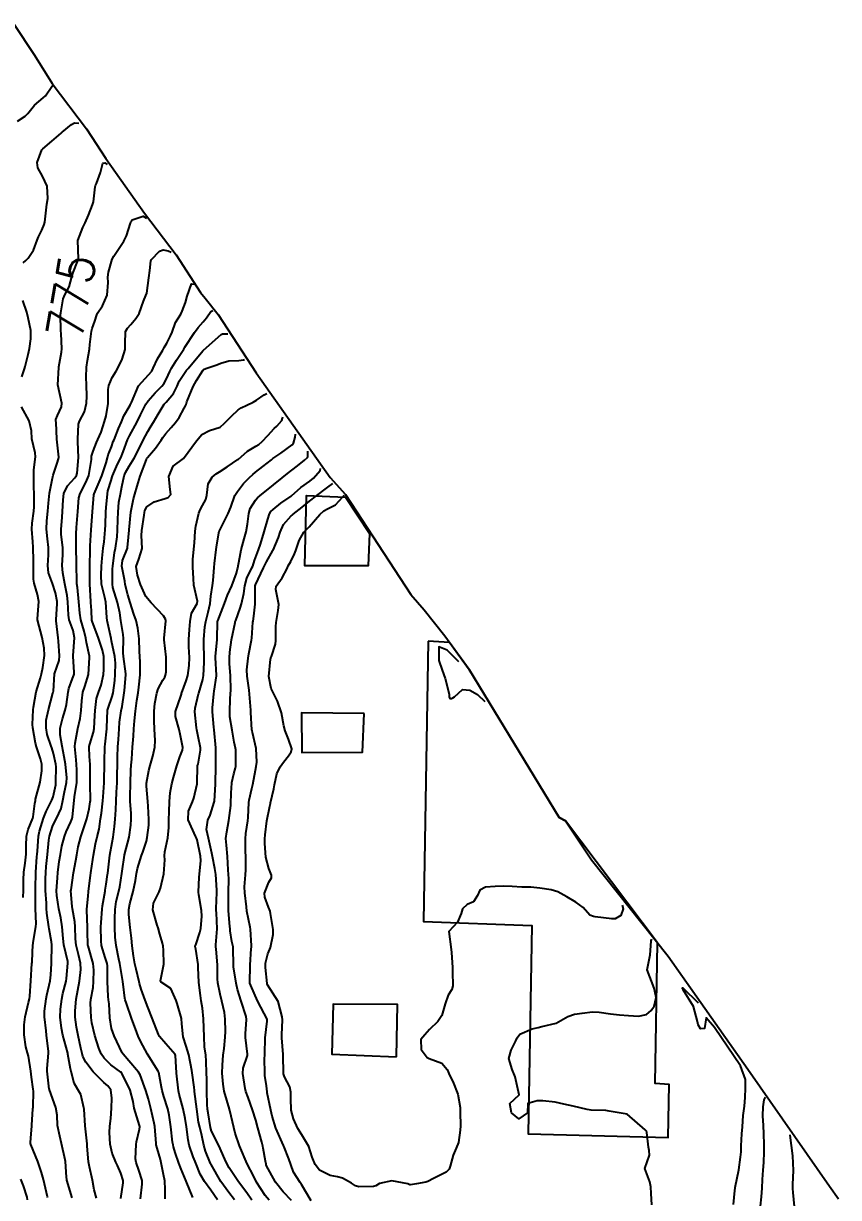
# Model space of a CAD drawing. Header units: metres. Extents: x 307586 to 320046, y 7427249 to 7434250.
# Drawn here: x 318022.8 to 318113.1, y 7431434 to 7431564 of the extents above; entities that cross this region are included whole.
import ezdxf
from ezdxf.enums import TextEntityAlignment as Align

# ---------------------------------------------------------------- set-up
doc = ezdxf.new("R2010")
doc.units = ezdxf.units.M
doc.header["$MEASUREMENT"] = 0
for name, color, linetype in [('Area', 45, 'Continuous'), ('Cotas', 45, 'Continuous'), ('Curvas de Nivel 1m', 11, 'Continuous'), ('Curvas de Nivel 5m', 15, 'Continuous'), ('Edificações', 30, 'Continuous')]:
    doc.layers.add(name, color=color, linetype=linetype)
doc.styles.add('Style-STANDARD', font='STANDARD.shx')

msp = doc.modelspace()

# ---------------------------------------------------------------- linework, layer by layer
at = {"layer": 'Area'}
msp.add_polyline3d([(318021.73, 7431563.98, 805.96), (318024.07, 7431560.47, 806.18), (318026.03, 7431557.33, 805.5), (318029.84, 7431552.31, 787.87), (318031.97, 7431549.04, 801.34), (318036.23, 7431542.98, 796.57), (318039.76, 7431538.36, 798.34), (318042.45, 7431534.19, 796.48), (318042.95, 7431533.58, 797.98), (318044.41, 7431531.76, 786.1), (318048.62, 7431525.28, 792.59), (318056.79, 7431513.7, 799.33), (318058.5, 7431511.83, 799.04), (318065.72, 7431500.73, 788.79), (318067.21, 7431499.06, 788.68), (318069.48, 7431496.15, 788.54), (318072.19, 7431492.42, 791.82), (318082.17, 7431476.06, 792.05), (318082.84, 7431475.66, 792.48), (318085.72, 7431471.35, 799), (318094.22, 7431460.67, 792.11), (318103.03, 7431448.19, 788.75), (318112.07, 7431435.2, 791.2), (318113.09, 7431433.8, 791.33)], dxfattribs=at)
at = {"layer": 'Curvas de Nivel 1m', "flags": 128}
for points, elevation in [([(318022.17, 7431553.16), (318023.02, 7431553.73), (318023.17, 7431553.85), (318023.31, 7431554), (318024.08, 7431554.95), (318025.04, 7431555.76), (318025.27, 7431555.98), (318026, 7431557.02), (318026.13, 7431557.2)], 773), ([(318022.82, 7431537.46), (318023.1, 7431537.73), (318023.36, 7431537.99), (318023.94, 7431538.89), (318024.36, 7431539.98), (318024.5, 7431540.34), (318024.87, 7431541.09), (318025.14, 7431541.71), (318025.2, 7431541.98), (318025.23, 7431542.32), (318025.44, 7431543.97), (318025.54, 7431544.6), (318025.45, 7431545.97), (318024.94, 7431547.06), (318024.43, 7431547.99), (318024.37, 7431548.57), (318024.87, 7431549.98), (318024.92, 7431550.04), (318024.97, 7431550.09), (318026, 7431550.96), (318027, 7431551.84), (318027.06, 7431551.89), (318027.14, 7431551.95), (318028.15, 7431552.81), (318028.49, 7431552.98), (318028.99, 7431552.95)], 774), ([(318028.22, 7431433.92), (318027.65, 7431435.89), (318027.64, 7431435.93), (318027.64, 7431435.95), (318027.62, 7431436.23), (318027.48, 7431437.93), (318027.45, 7431438.12), (318027.05, 7431439.94), (318026.86, 7431440.74), (318026.63, 7431441.94), (318026.56, 7431443.07), (318026.43, 7431443.94), (318025.72, 7431445.9), (318025.71, 7431445.95), (318025.7, 7431445.97), (318025.46, 7431447.95), (318025.45, 7431448.26), (318025.61, 7431449.95), (318025.61, 7431450.12), (318025.4, 7431451.95), (318025.34, 7431452.43), (318025.16, 7431453.96), (318025.18, 7431454.6), (318025.37, 7431455.95), (318025.44, 7431456.36), (318025.79, 7431457.95), (318025.88, 7431458.63), (318025.96, 7431459.88), (318025.96, 7431459.95), (318025.98, 7431461.89), (318025.98, 7431461.95), (318025.93, 7431462.28), (318025.7, 7431463.71), (318025.67, 7431463.95), (318025.44, 7431465.44), (318025.4, 7431465.96), (318025.38, 7431466.55), (318025.3, 7431467.96), (318025.3, 7431469.26), (318025.33, 7431469.96), (318025.37, 7431470.61), (318025.5, 7431471.96), (318025.65, 7431473.55), (318025.72, 7431473.96), (318026.07, 7431475.05), (318026.35, 7431475.68), (318026.5, 7431475.95), (318027.01, 7431477.03), (318027.22, 7431477.94), (318027.36, 7431478.7), (318027.62, 7431479.94), (318027.65, 7431480.43), (318027.48, 7431481.94), (318027.35, 7431482.76), (318027.14, 7431483.94), (318026.92, 7431485.21), (318026.92, 7431485.94), (318027.18, 7431486.98), (318027.47, 7431487.94), (318027.62, 7431488.56), (318027.79, 7431489.93), (318027.87, 7431490.33), (318028.28, 7431491.45), (318028.41, 7431491.8), (318028.44, 7431491.93), (318028.45, 7431492.1), (318028.34, 7431493.93), (318028.34, 7431493.97), (318028.49, 7431495.93), (318028.34, 7431496.74), (318027.91, 7431497.93), (318027.84, 7431498.46), (318027.75, 7431499.94), (318027.67, 7431500.65), (318027.44, 7431501.94), (318027.2, 7431503.16), (318027.14, 7431503.94), (318027.22, 7431505.16), (318027.19, 7431505.94), (318027.03, 7431507.38), (318027.01, 7431507.94), (318027.12, 7431509.31), (318027.16, 7431509.94), (318027.23, 7431511.22), (318027.33, 7431511.94), (318027.71, 7431512.76), (318028.54, 7431513.65), (318028.73, 7431513.93), (318028.79, 7431514.17), (318028.92, 7431515.93), (318028.87, 7431517.64), (318028.87, 7431517.93), (318028.94, 7431519.59), (318029.05, 7431519.93), (318029.59, 7431520.96), (318029.82, 7431521.92), (318029.87, 7431522.7), (318029.81, 7431523.92), (318029.77, 7431524.82), (318029.82, 7431525.92), (318029.94, 7431526.67), (318030.16, 7431527.92), (318030.2, 7431528.44), (318030.36, 7431529.91), (318030.46, 7431530.19), (318030.75, 7431531.03), (318030.96, 7431531.71), (318031.05, 7431531.91), (318031.6, 7431532.72), (318032.12, 7431533.89), (318032.22, 7431535.31), (318032.19, 7431535.89), (318032.25, 7431536.45), (318032.68, 7431537.88), (318032.84, 7431538.21), (318033.5, 7431539.22), (318033.97, 7431539.87), (318034.26, 7431540.46), (318034.68, 7431541.86), (318034.73, 7431542.01), (318034.89, 7431542.22), (318036.08, 7431542.65), (318036.45, 7431542.42)], 776), ([(318030.94, 7431433.89), (318030.68, 7431434.8), (318030.47, 7431435.89), (318030.15, 7431437.37), (318030.06, 7431437.9), (318029.91, 7431439.63), (318029.89, 7431439.9), (318029.68, 7431441.9), (318029.56, 7431443.76), (318029.54, 7431443.9), (318029.18, 7431445.36), (318028.87, 7431445.91), (318028.45, 7431446.63), (318028.11, 7431447.92), (318028.05, 7431448.22), (318027.77, 7431449.82), (318027.75, 7431449.93), (318027.75, 7431449.96), (318027.21, 7431451.94), (318027.05, 7431452.7), (318026.92, 7431453.94), (318026.95, 7431454.82), (318027.09, 7431455.94), (318027.22, 7431456.57), (318027.57, 7431457.93), (318027.61, 7431458.2), (318027.76, 7431459.93), (318027.75, 7431460.08), (318027.33, 7431461.94), (318027.23, 7431462.64), (318027.13, 7431463.94), (318026.97, 7431464.92), (318026.77, 7431465.94), (318026.53, 7431467.4), (318026.5, 7431467.94), (318026.6, 7431469.35), (318026.66, 7431469.94), (318026.81, 7431471.16), (318026.94, 7431471.94), (318027.11, 7431472.88), (318027.37, 7431473.94), (318027.56, 7431474.44), (318028.08, 7431475.55), (318028.23, 7431475.93), (318028.28, 7431476.12), (318028.45, 7431477.92), (318028.51, 7431478.32), (318028.76, 7431479.92), (318028.76, 7431481.31), (318028.72, 7431481.92), (318028.68, 7431482.44), (318028.54, 7431483.92), (318028.56, 7431484.29), (318028.88, 7431485.92), (318029.12, 7431487.02), (318029.24, 7431487.91), (318029.31, 7431488.98), (318029.43, 7431489.91), (318029.62, 7431490.55), (318030.03, 7431491.9), (318030.16, 7431493.76), (318030.14, 7431493.9), (318029.82, 7431495.41), (318029.74, 7431495.91), (318029.55, 7431496.7), (318029.2, 7431497.92), (318029.1, 7431498.66), (318028.99, 7431499.92), (318028.81, 7431501.51), (318028.77, 7431501.92), (318028.77, 7431502.28), (318028.73, 7431503.93), (318028.73, 7431504.23), (318028.69, 7431505.93), (318028.69, 7431507.7), (318028.7, 7431507.93), (318028.72, 7431508.17), (318028.85, 7431509.92), (318028.99, 7431511.45), (318029.11, 7431511.92), (318029.75, 7431513.13), (318030.08, 7431513.91), (318030.36, 7431515.71), (318030.37, 7431515.91), (318030.39, 7431516.08), (318030.57, 7431516.62), (318030.94, 7431517.56), (318031.08, 7431517.9), (318031.44, 7431518.73), (318031.83, 7431519.89), (318032, 7431520.52), (318032.24, 7431521.89), (318032.23, 7431523.46), (318032.28, 7431523.89), (318032.67, 7431524.79), (318033.09, 7431525.47), (318033.34, 7431525.87), (318033.78, 7431526.79), (318034.09, 7431527.87), (318034.09, 7431528.49), (318034.15, 7431529.87), (318034.37, 7431530.23), (318034.74, 7431530.66), (318035.3, 7431531.3), (318035.64, 7431531.85), (318036.15, 7431533.22), (318036.41, 7431533.84), (318036.49, 7431534.13), (318036.72, 7431535.83), (318036.82, 7431536.63), (318036.96, 7431537.7), (318037.02, 7431537.83), (318037.9, 7431538.76), (318038.31, 7431538.9), (318038.86, 7431538.79), (318039.2, 7431538.66)], 777), ([(318033.61, 7431433.85), (318033.88, 7431435.57), (318033.87, 7431435.85), (318033.62, 7431436.67), (318033.26, 7431437.49), (318033.08, 7431437.86), (318032.66, 7431438.88), (318032.45, 7431439.87), (318032.38, 7431441.16), (318032.41, 7431441.87), (318032.52, 7431442.7), (318032.6, 7431443.87), (318032.61, 7431444.97), (318032.5, 7431445.87), (318032.18, 7431446.31), (318031.74, 7431446.7), (318030.57, 7431447.89), (318029.76, 7431448.94), (318029.43, 7431449.57), (318029.33, 7431449.91), (318029.2, 7431450.49), (318028.89, 7431451.91), (318028.73, 7431452.83), (318028.57, 7431453.92), (318028.55, 7431454.63), (318028.67, 7431455.92), (318028.87, 7431456.92), (318029.05, 7431457.91), (318029.18, 7431459.21), (318029.16, 7431459.91), (318028.95, 7431460.87), (318028.69, 7431461.92), (318028.61, 7431462.6), (318028.58, 7431463.92), (318028.53, 7431464.5), (318028.26, 7431465.93), (318028.23, 7431466.19), (318028.1, 7431467.93), (318028.11, 7431468.04), (318028.4, 7431469.92), (318028.65, 7431471.3), (318028.76, 7431471.92), (318028.91, 7431472.78), (318029.19, 7431473.91), (318029.74, 7431475.56), (318029.85, 7431475.9), (318030.1, 7431477), (318030.24, 7431477.77), (318030.26, 7431477.9), (318030.22, 7431479.81), (318030.22, 7431479.9), (318030.22, 7431481.84), (318030.22, 7431481.9), (318030.17, 7431482.79), (318030.11, 7431483.83), (318030.11, 7431483.9), (318030.19, 7431484.16), (318030.59, 7431485.5), (318030.66, 7431485.9), (318030.76, 7431487.36), (318030.79, 7431487.89), (318030.92, 7431489.22), (318031.14, 7431489.89), (318031.46, 7431490.69), (318031.69, 7431491.89), (318031.74, 7431492.44), (318031.74, 7431493.89), (318031.61, 7431494.59), (318031.15, 7431495.89), (318030.45, 7431497.8), (318030.43, 7431497.9), (318030.36, 7431498.97), (318030.32, 7431499.85), (318030.32, 7431499.9), (318030.32, 7431499.96), (318030.2, 7431501.9), (318030.19, 7431503.67), (318030.19, 7431503.9), (318030.22, 7431505.68), (318030.22, 7431505.9), (318030.22, 7431506.13), (318030.34, 7431507.9), (318030.49, 7431509.9), (318030.63, 7431511.79), (318030.66, 7431511.9), (318031.24, 7431513.19), (318031.51, 7431513.89), (318031.99, 7431515.32), (318032.14, 7431515.89), (318032.24, 7431516.21), (318032.58, 7431517.09), (318032.79, 7431517.67), (318032.87, 7431517.88), (318033.36, 7431519.11), (318033.68, 7431519.87), (318033.96, 7431520.53), (318034.64, 7431521.72), (318034.69, 7431521.81), (318034.72, 7431521.86), (318034.79, 7431522.01), (318035.59, 7431523.85), (318036.68, 7431525.07), (318037.04, 7431525.48), (318037.21, 7431525.82), (318037.67, 7431526.85), (318038.26, 7431527.81), (318038.44, 7431528.09), (318038.72, 7431528.56), (318039.14, 7431529.39), (318039.29, 7431529.8), (318039.69, 7431530.86), (318040.25, 7431531.8), (318040.43, 7431532.13), (318040.78, 7431533.09), (318040.98, 7431533.79), (318041.44, 7431535.14), (318041.78, 7431535.13)], 778), ([(318022.67, 7431524.86), (318022.94, 7431525.74), (318023.02, 7431526), (318023.38, 7431527.31), (318023.52, 7431527.99), (318023.66, 7431529.05), (318023.65, 7431529.99), (318023.38, 7431531.37), (318023.2, 7431532), (318022.78, 7431533.3)], 774), ([(318035.81, 7431433.83), (318035.98, 7431435.45), (318035.97, 7431435.83), (318035.62, 7431436.98), (318035.32, 7431437.83), (318035.23, 7431438.24), (318035.31, 7431439.83), (318035.36, 7431440.13), (318035.68, 7431441.52), (318035.71, 7431441.8), (318035.71, 7431441.83), (318035.68, 7431441.93), (318035.1, 7431443.84), (318034.98, 7431444.58), (318034.65, 7431445.84), (318033.75, 7431447.74), (318033.71, 7431447.8), (318033.64, 7431447.85), (318032.53, 7431448.64), (318031.77, 7431449.39), (318031.44, 7431449.88), (318031.18, 7431450.49), (318030.73, 7431451.89), (318030.4, 7431453.31), (318030.33, 7431453.89), (318030.25, 7431455.49), (318030.29, 7431455.9), (318030.55, 7431457.21), (318030.6, 7431457.89), (318030.65, 7431459.13), (318030.57, 7431459.89), (318029.99, 7431461.83), (318029.98, 7431461.9), (318029.94, 7431463.45), (318029.93, 7431463.89), (318029.86, 7431465.79), (318029.86, 7431465.9), (318029.99, 7431467.33), (318030.04, 7431467.85), (318030.05, 7431467.9), (318030.26, 7431469.64), (318030.3, 7431469.9), (318030.52, 7431471.41), (318030.6, 7431471.89), (318030.83, 7431473.12), (318031, 7431473.89), (318031.21, 7431474.76), (318031.39, 7431475.89), (318031.48, 7431476.51), (318031.64, 7431477.88), (318031.67, 7431478.33), (318031.78, 7431479.88), (318031.79, 7431480.23), (318031.8, 7431481.88), (318031.8, 7431482.25), (318031.86, 7431483.88), (318031.89, 7431484.18), (318032.07, 7431485.88), (318032.08, 7431486.02), (318032.15, 7431487.88), (318032.16, 7431487.95), (318032.24, 7431488.15), (318032.68, 7431489.44), (318032.78, 7431489.87), (318032.95, 7431491.2), (318033.01, 7431491.87), (318033.04, 7431493.13), (318032.95, 7431493.87), (318032.6, 7431495.6), (318032.55, 7431495.88), (318032.34, 7431496.87), (318032.1, 7431497.88), (318032.06, 7431498.18), (318031.95, 7431499.88), (318031.85, 7431500.41), (318031.5, 7431501.89), (318031.43, 7431502.87), (318031.47, 7431503.89), (318031.54, 7431504.78), (318031.68, 7431505.89), (318031.77, 7431506.58), (318031.88, 7431507.89), (318031.92, 7431508.44), (318031.98, 7431509.89), (318032, 7431510.38), (318032.13, 7431511.88), (318032.2, 7431512.21), (318032.54, 7431513.37), (318032.65, 7431513.77), (318032.69, 7431513.88), (318033.27, 7431515.16), (318033.62, 7431515.87), (318033.9, 7431516.54), (318034.38, 7431517.86), (318034.44, 7431518.01), (318034.6, 7431518.31), (318035.42, 7431519.85), (318035.82, 7431520.65), (318036.41, 7431521.83), (318036.65, 7431522.19), (318037.42, 7431523.06), (318038.16, 7431523.82), (318038.39, 7431524.09), (318038.68, 7431524.63), (318039.06, 7431525.44), (318039.25, 7431525.8), (318039.79, 7431526.71), (318040.53, 7431527.79), (318040.6, 7431527.91), (318040.72, 7431528.14), (318041.77, 7431529.77), (318042.19, 7431530.32), (318042.75, 7431530.94), (318043.11, 7431531.4), (318043.59, 7431532.09), (318043.8, 7431532.2)], 779), ([(318041.59, 7431433.96), (318040.86, 7431435.77), (318040.31, 7431437.09), (318040.04, 7431437.78), (318039.64, 7431438.94), (318039.45, 7431439.58), (318039.41, 7431439.78), (318039.36, 7431440.08), (318039.15, 7431441.79), (318038.97, 7431443.07), (318038.81, 7431443.79), (318038.39, 7431445.13), (318038.19, 7431445.8), (318038.11, 7431446.18), (318037.82, 7431447.81), (318037.8, 7431447.86), (318037.75, 7431447.95), (318036.57, 7431449.82), (318035.79, 7431451.29), (318035.56, 7431451.83), (318035.4, 7431452.24), (318034.8, 7431453.84), (318034.26, 7431455.43), (318034.11, 7431455.85), (318034.06, 7431456.05), (318033.87, 7431457.58), (318033.84, 7431457.83), (318033.84, 7431457.86), (318033.84, 7431457.89), (318033.52, 7431459.86), (318033.41, 7431460.35), (318033.09, 7431461.87), (318032.99, 7431462.81), (318032.95, 7431463.87), (318032.96, 7431464.87), (318033, 7431465.87), (318033.12, 7431466.73), (318033.41, 7431467.87), (318033.52, 7431468.35), (318033.72, 7431469.86), (318033.76, 7431470.12), (318034.03, 7431471.86), (318034.04, 7431471.92), (318034.53, 7431473.85), (318034.74, 7431475.2), (318034.77, 7431475.85), (318034.75, 7431476.5), (318034.65, 7431477.85), (318034.64, 7431478.37), (318034.68, 7431479.85), (318034.73, 7431481.27), (318034.78, 7431481.85), (318034.84, 7431482.52), (318034.93, 7431483.85), (318035.01, 7431485.04), (318035.05, 7431485.85), (318035.12, 7431486.75), (318035.25, 7431487.84), (318035.41, 7431489), (318035.53, 7431489.84), (318035.62, 7431490.48), (318035.76, 7431491.84), (318035.76, 7431493.3), (318035.72, 7431493.84), (318035.7, 7431494.45), (318035.65, 7431495.84), (318035.52, 7431497.02), (318035.33, 7431497.85), (318035.08, 7431498.57), (318034.64, 7431499.86), (318034.39, 7431500.71), (318034.12, 7431501.86), (318034.05, 7431502.22), (318033.75, 7431503.87), (318033.8, 7431504.5), (318034.35, 7431505.86), (318034.37, 7431505.94), (318034.47, 7431507.09), (318034.53, 7431507.86), (318034.54, 7431507.92), (318034.72, 7431509.86), (318035.01, 7431511.35), (318035.17, 7431511.85), (318035.44, 7431512.75), (318035.75, 7431513.84), (318036.45, 7431515.71), (318036.51, 7431515.83), (318036.57, 7431515.92), (318037.46, 7431516.95), (318038.08, 7431517.82), (318038.28, 7431518.13), (318038.6, 7431518.58), (318039.18, 7431519.23), (318039.67, 7431519.8), (318040.07, 7431520.35), (318040.64, 7431521.38), (318040.79, 7431521.64), (318040.86, 7431521.79), (318040.94, 7431522.08), (318041.63, 7431523.78), (318042, 7431524.44), (318042.69, 7431525.54), (318042.79, 7431525.66), (318043.05, 7431525.76), (318044.25, 7431526.19), (318044.7, 7431526.37), (318045.58, 7431526.61), (318046.7, 7431526.65), (318047.19, 7431526.72), (318047.32, 7431526.77)], 781), ([(318044.31, 7431433.72), (318043.6, 7431434.76), (318042.89, 7431435.74), (318042.42, 7431436.55), (318041.91, 7431437.76), (318041.84, 7431437.96), (318041.64, 7431438.48), (318041.2, 7431439.76), (318041.07, 7431440.36), (318040.89, 7431441.77), (318040.75, 7431442.71), (318040.52, 7431443.77), (318040.08, 7431445.42), (318040.01, 7431445.78), (318039.79, 7431447.74), (318039.79, 7431447.78), (318039.76, 7431448.38), (318039.68, 7431449.68), (318039.64, 7431449.78), (318038.6, 7431450.99), (318037.91, 7431451.81), (318037.87, 7431451.87), (318037.81, 7431452.03), (318037.11, 7431453.82), (318036.63, 7431455.04), (318036.32, 7431455.83), (318035.87, 7431457.05), (318035.69, 7431457.65), (318035.64, 7431457.83), (318035.31, 7431459.26), (318035.18, 7431459.84), (318035.02, 7431460.73), (318034.88, 7431461.85), (318034.79, 7431462.7), (318034.64, 7431463.85), (318034.51, 7431465.3), (318034.51, 7431465.85), (318034.63, 7431466.5), (318035, 7431467.84), (318035.25, 7431469.08), (318035.35, 7431469.84), (318035.47, 7431470.38), (318035.92, 7431471.83), (318036.05, 7431472.19), (318036.46, 7431473.43), (318036.54, 7431473.83), (318036.71, 7431475.2), (318036.74, 7431475.82), (318036.65, 7431477.29), (318036.6, 7431477.83), (318036.46, 7431479.5), (318036.47, 7431479.83), (318036.74, 7431481.24), (318036.89, 7431481.82), (318037.17, 7431482.83), (318037.4, 7431483.82), (318037.43, 7431484.58), (318037.34, 7431485.82), (318037.3, 7431486.74), (318037.3, 7431487.82), (318037.38, 7431488.68), (318037.6, 7431489.82), (318037.76, 7431490.31), (318038.27, 7431491.25), (318038.49, 7431491.6), (318038.57, 7431491.81), (318038.64, 7431492.16), (318038.63, 7431493.81), (318038.41, 7431495.73), (318038.41, 7431495.81), (318038.41, 7431495.89), (318038.59, 7431497.81), (318038.56, 7431498.01), (318038.36, 7431498.39), (318036.98, 7431499.82), (318036.38, 7431500.53), (318035.8, 7431501.84), (318035.47, 7431502.9), (318035.31, 7431503.85), (318035.61, 7431504.67), (318035.98, 7431505.84), (318035.92, 7431507.29), (318035.94, 7431507.84), (318036.19, 7431509.54), (318036.24, 7431509.83), (318036.29, 7431510.04), (318036.5, 7431510.45), (318037.32, 7431511.01), (318038.52, 7431511.36), (318038.85, 7431511.47), (318039.17, 7431511.8), (318039.1, 7431512.38), (318038.94, 7431513.81), (318039.42, 7431514.94), (318040.57, 7431515.79), (318042.02, 7431517.77), (318042.6, 7431518.47), (318043.46, 7431518.89), (318044.61, 7431519.28), (318045.12, 7431519.73), (318045.86, 7431520.48), (318046.63, 7431521.18), (318046.94, 7431521.4), (318047.56, 7431521.7), (318048.29, 7431522.05), (318048.65, 7431522.27), (318049.49, 7431522.84), (318049.78, 7431522.99)], 782), ([(318022.81, 7431467.17), (318022.85, 7431467.99), (318022.86, 7431469.14), (318022.89, 7431469.99), (318023.03, 7431470.99), (318023.13, 7431471.99), (318023.13, 7431472.91), (318023.18, 7431473.99), (318023.36, 7431474.7), (318023.89, 7431475.98), (318023.93, 7431476.13), (318024.11, 7431477.59), (318024.16, 7431477.94), (318024.16, 7431477.98), (318024.19, 7431478.06), (318024.68, 7431479.97), (318024.89, 7431481.23), (318024.88, 7431481.97), (318024.74, 7431482.54), (318024.25, 7431483.98), (318024.24, 7431484.03), (318024.19, 7431484.26), (318023.88, 7431485.98), (318023.85, 7431486.34), (318023.91, 7431487.98), (318023.94, 7431488.28), (318024.25, 7431489.98), (318024.73, 7431491.52), (318024.84, 7431491.97), (318024.99, 7431492.67), (318025.19, 7431493.97), (318025.15, 7431494.81), (318024.91, 7431495.97), (318024.4, 7431497.93), (318024.4, 7431497.98), (318024.4, 7431498.03), (318024.54, 7431499.98), (318024.38, 7431500.76), (318024.02, 7431501.98), (318023.96, 7431502.43), (318023.94, 7431503.98), (318023.94, 7431504.48), (318023.93, 7431505.99), (318023.88, 7431506.56), (318023.77, 7431507.99), (318023.82, 7431508.65), (318023.99, 7431509.98), (318024.02, 7431510.46), (318024.02, 7431511.99), (318024, 7431512.51), (318023.98, 7431513.99), (318023.98, 7431514.55), (318024.16, 7431515.98), (318024.13, 7431516.43), (318023.77, 7431517.99), (318023.72, 7431518.87), (318023.46, 7431519.99), (318022.64, 7431521.54)], 774), ([(318046.2, 7431433.7), (318045.59, 7431434.51), (318044.71, 7431435.72), (318043.63, 7431437.6), (318043.59, 7431437.68), (318043.56, 7431437.73), (318043.01, 7431439.1), (318042.82, 7431439.74), (318042.58, 7431440.83), (318042.36, 7431441.75), (318042.24, 7431442.3), (318042.03, 7431443.76), (318041.79, 7431445.7), (318041.79, 7431445.76), (318041.78, 7431445.81), (318041.74, 7431446.17), (318041.52, 7431447.76), (318041.49, 7431448.03), (318041.16, 7431449.77), (318040.84, 7431450.71), (318040.52, 7431451.77), (318040.39, 7431453.2), (318040.34, 7431453.77), (318039.85, 7431455.43), (318039.75, 7431455.78), (318039.17, 7431457.09), (318038.1, 7431457.81), (318038.01, 7431457.94), (318038.37, 7431459.8), (318038.36, 7431461.36), (318038.31, 7431461.8), (318038.25, 7431462.13), (318037.94, 7431463.12), (318037.74, 7431463.81), (318037.65, 7431464.11), (318037.17, 7431465.82), (318037.23, 7431466.57), (318037.86, 7431467.81), (318037.9, 7431467.91), (318038, 7431468.23), (318038.37, 7431469.8), (318038.48, 7431471.36), (318038.45, 7431471.8), (318038.49, 7431472.24), (318038.81, 7431473.8), (318038.94, 7431474.94), (318038.94, 7431475.8), (318038.98, 7431476.67), (318039.03, 7431477.8), (318039.09, 7431478.76), (318039.28, 7431479.79), (318039.47, 7431480.46), (318039.83, 7431481.78), (318040.17, 7431482.75), (318040.46, 7431483.5), (318040.49, 7431483.78), (318040.21, 7431485.28), (318040.07, 7431485.78), (318039.66, 7431487.22), (318039.67, 7431487.79), (318040.25, 7431489.49), (318040.33, 7431489.71), (318040.35, 7431489.78), (318040.86, 7431491.19), (318041.03, 7431491.77), (318041.18, 7431492.88), (318041.21, 7431493.77), (318041.16, 7431494.93), (318041.15, 7431495.77), (318041.24, 7431496.88), (318041.3, 7431497.77), (318041.46, 7431498.67), (318042.07, 7431499.76), (318042.13, 7431500.01), (318041.72, 7431501.77), (318041.66, 7431502.52), (318041.6, 7431503.77), (318041.59, 7431504.61), (318041.71, 7431505.77), (318041.78, 7431506.45), (318041.85, 7431507.77), (318041.93, 7431508.32), (318042.25, 7431509.76), (318042.32, 7431509.94), (318042.5, 7431510.27), (318043.02, 7431511.26), (318043.13, 7431511.75), (318043.3, 7431512.99), (318043.72, 7431513.75), (318044.18, 7431514.11), (318044.55, 7431514.34), (318045.39, 7431514.9), (318046.57, 7431515.68), (318046.59, 7431515.69), (318046.61, 7431515.71), (318047.66, 7431516.62), (318048.59, 7431517.18), (318048.91, 7431517.37), (318049.28, 7431517.68), (318049.9, 7431518.37), (318050.61, 7431519.11), (318050.88, 7431519.39), (318051.44, 7431520.02), (318051.54, 7431520.29), (318051.55, 7431520.43)], 783), ([(318048.13, 7431433.68), (318047.59, 7431434.49), (318046.67, 7431435.7), (318045.63, 7431437.23), (318045.37, 7431437.71), (318045.15, 7431438.2), (318044.48, 7431439.72), (318043.68, 7431441.31), (318043.54, 7431441.73), (318043.29, 7431443.33), (318043.23, 7431443.74), (318043.18, 7431444.26), (318043.16, 7431445.74), (318043.13, 7431447.12), (318043.12, 7431447.74), (318043.09, 7431449.07), (318043.02, 7431449.74), (318042.9, 7431450.63), (318042.85, 7431451.74), (318042.81, 7431452.75), (318042.77, 7431453.75), (318042.65, 7431454.94), (318042.52, 7431455.75), (318042.44, 7431456.33), (318042.27, 7431457.76), (318042.2, 7431459.45), (318042.18, 7431459.76), (318041.92, 7431461.47), (318041.87, 7431461.76), (318041.87, 7431461.81), (318041.92, 7431461.95), (318042.38, 7431463.32), (318042.49, 7431463.75), (318042.61, 7431465.11), (318042.55, 7431465.75), (318042.26, 7431467.49), (318042.24, 7431467.76), (318042.31, 7431469.45), (318042.34, 7431469.76), (318042.5, 7431471.29), (318042.46, 7431471.76), (318042.06, 7431473.58), (318042.01, 7431473.76), (318041.93, 7431473.89), (318041.09, 7431475.77), (318041.13, 7431476.74), (318041.56, 7431477.77), (318041.7, 7431478.18), (318042.08, 7431479.76), (318042.09, 7431479.81), (318042.12, 7431481.76), (318042.13, 7431481.8), (318042.17, 7431481.97), (318042.44, 7431483.5), (318042.43, 7431483.76), (318042.2, 7431485.01), (318042.04, 7431485.76), (318042, 7431485.98), (318041.81, 7431487.76), (318041.85, 7431488.16), (318042.24, 7431489.76), (318042.25, 7431489.81), (318042.71, 7431491.33), (318042.78, 7431491.76), (318042.85, 7431493.2), (318042.84, 7431493.75), (318042.8, 7431495.28), (318042.82, 7431495.76), (318042.94, 7431497.16), (318043.03, 7431497.75), (318043.31, 7431498.8), (318043.5, 7431499.75), (318043.59, 7431500.54), (318043.79, 7431501.75), (318043.86, 7431502.3), (318043.97, 7431503.74), (318044.01, 7431504.16), (318044.17, 7431505.74), (318044.2, 7431506), (318044.47, 7431507.56), (318044.51, 7431507.74), (318044.55, 7431507.81), (318045.52, 7431509.72), (318045.79, 7431510.43), (318046.26, 7431511.71), (318046.53, 7431512.15), (318047.22, 7431513.02), (318047.88, 7431513.7), (318048.23, 7431514.02), (318048.55, 7431514.29), (318049.34, 7431514.91), (318050.29, 7431515.67), (318050.45, 7431515.79), (318050.58, 7431515.88), (318051.34, 7431516.41), (318052.59, 7431517.3), (318052.74, 7431517.49), (318052.92, 7431518.16), (318052.95, 7431518.51)], 784), ([(318052.52, 7431433.63), (318051.6, 7431434.6), (318050.74, 7431435.65), (318049.73, 7431437.56), (318049.7, 7431437.66), (318049.64, 7431438), (318049.4, 7431439.41), (318049.34, 7431439.66), (318049.23, 7431440.09), (318048.8, 7431441.67), (318048.56, 7431442.54), (318048.21, 7431443.68), (318047.72, 7431445.03), (318047.47, 7431445.69), (318047.38, 7431446.05), (318047.14, 7431447.7), (318047.18, 7431448.27), (318047.64, 7431449.69), (318047.65, 7431449.82), (318047.42, 7431451.69), (318047.41, 7431452.09), (318047.55, 7431453.69), (318047.5, 7431454.02), (318046.95, 7431455.7), (318046.56, 7431457.01), (318046.4, 7431457.7), (318046.11, 7431459.49), (318046.09, 7431459.71), (318046.06, 7431461.57), (318046.05, 7431461.71), (318045.93, 7431462.33), (318045.72, 7431463.5), (318045.72, 7431463.71), (318045.7, 7431463.96), (318045.53, 7431465.72), (318045.54, 7431467.27), (318045.56, 7431467.72), (318045.59, 7431469.29), (318045.56, 7431469.72), (318045.5, 7431470.24), (318045.43, 7431471.72), (318045.32, 7431472.99), (318045.26, 7431473.72), (318045.35, 7431474.45), (318045.59, 7431475.72), (318045.79, 7431477.39), (318045.81, 7431477.71), (318045.89, 7431479.47), (318045.9, 7431479.71), (318045.93, 7431479.92), (318046.15, 7431480.88), (318046.33, 7431481.54), (318046.35, 7431481.71), (318046.34, 7431483.55), (318046.33, 7431483.71), (318046.19, 7431484.38), (318045.94, 7431485.71), (318045.71, 7431487.2), (318045.68, 7431487.72), (318045.74, 7431489.21), (318045.78, 7431489.72), (318045.8, 7431490.17), (318045.77, 7431491.72), (318045.67, 7431493.09), (318045.65, 7431493.72), (318045.68, 7431494.35), (318045.87, 7431495.72), (318046.28, 7431497.64), (318046.3, 7431497.71), (318046.35, 7431497.86), (318046.85, 7431499.23), (318046.99, 7431499.7), (318047.24, 7431500.85), (318047.35, 7431501.7), (318047.57, 7431502.54), (318048.14, 7431503.69), (318048.23, 7431503.88), (318048.43, 7431504.49), (318048.74, 7431505.39), (318048.86, 7431505.68), (318049.09, 7431506.31), (318049.51, 7431507.67), (318049.91, 7431509.09), (318050.07, 7431509.67), (318050.23, 7431509.93), (318050.5, 7431510.17), (318051.33, 7431510.84), (318052.48, 7431511.64), (318052.52, 7431511.67), (318053.56, 7431512.6), (318054.54, 7431513.29), (318054.96, 7431513.61), (318055.69, 7431514.47), (318055.74, 7431514.68)], 786), ([(318054.69, 7431433.6), (318053.61, 7431435.4), (318053.47, 7431435.61), (318052.76, 7431436.76), (318052.43, 7431437.63), (318052.23, 7431438.23), (318051.69, 7431439.64), (318051.65, 7431439.72), (318050.77, 7431441.65), (318050.39, 7431442.96), (318050.24, 7431443.65), (318049.84, 7431445.55), (318049.82, 7431445.66), (318049.74, 7431446.34), (318049.58, 7431447.49), (318049.57, 7431447.66), (318049.54, 7431449.43), (318049.55, 7431449.66), (318049.55, 7431449.89), (318049.62, 7431451.66), (318049.82, 7431453.49), (318049.84, 7431453.64), (318049.84, 7431453.66), (318049.82, 7431453.7), (318048.81, 7431455.68), (318048.5, 7431456.32), (318047.91, 7431457.69), (318047.91, 7431457.73), (318047.94, 7431459.69), (318048.06, 7431461.55), (318048.08, 7431461.69), (318048.09, 7431461.85), (318047.98, 7431463.69), (318047.95, 7431463.9), (318047.58, 7431465.69), (318047.52, 7431466.15), (318047.34, 7431467.7), (318047.33, 7431468.37), (318047.43, 7431469.7), (318047.46, 7431470.26), (318047.45, 7431471.7), (318047.43, 7431472.32), (318047.41, 7431473.7), (318047.48, 7431474.29), (318047.69, 7431475.69), (318047.73, 7431476.06), (318047.81, 7431477.69), (318047.84, 7431477.97), (318048.13, 7431479.26), (318048.23, 7431479.69), (318048.54, 7431481.3), (318048.61, 7431481.68), (318048.67, 7431482.19), (318048.62, 7431483.68), (318048.21, 7431485.46), (318048.15, 7431485.69), (318048.13, 7431485.77), (318048.02, 7431487.69), (318048, 7431487.92), (318047.87, 7431489.69), (318047.82, 7431490.13), (318047.61, 7431491.7), (318047.57, 7431492.41), (318047.73, 7431493.7), (318047.81, 7431494.19), (318048.09, 7431495.69), (318048.12, 7431495.91), (318048.25, 7431497.69), (318048.26, 7431497.78), (318048.36, 7431498.36), (318048.5, 7431499.69), (318048.49, 7431501.6), (318048.49, 7431501.69), (318048.53, 7431501.82), (318049.42, 7431503.68), (318049.74, 7431504.36), (318050.45, 7431505.62), (318050.47, 7431505.64), (318050.48, 7431505.66), (318051.08, 7431507.05), (318051.26, 7431507.65), (318051.63, 7431508.49), (318052.49, 7431509.45), (318052.59, 7431509.54), (318052.71, 7431509.64), (318053.7, 7431510.43), (318054.51, 7431511.07), (318054.82, 7431511.31), (318055.19, 7431511.61), (318056.53, 7431512.64), (318057.09, 7431513.03)], 787), ([(318089.13, 7431466.33), (318089.23, 7431465.94), (318088.98, 7431465.19), (318088.35, 7431464.82), (318087.97, 7431464.81), (318086.15, 7431465.05), (318085.97, 7431465.07), (318085.56, 7431465.24), (318084.81, 7431466.08), (318083.99, 7431466.68), (318082.99, 7431467.27), (318082, 7431467.81), (318081.27, 7431468.02), (318080.01, 7431468.23), (318079.01, 7431468.32), (318078.01, 7431468.33), (318076.95, 7431468.4), (318076.01, 7431468.45), (318075.06, 7431468.42), (318074, 7431468.32), (318073.38, 7431468.01), (318073.11, 7431467.39), (318072.66, 7431466.71), (318071.98, 7431466.41), (318071.45, 7431465.93), (318071.3, 7431465.41), (318070.9, 7431464.47), (318069.94, 7431463.42), (318070.21, 7431461.42), (318070.25, 7431461.08), (318070.34, 7431459.42), (318070.34, 7431458.97), (318070.37, 7431457.41), (318070.28, 7431457), (318069.86, 7431456.38), (318069.54, 7431455.42), (318069.17, 7431454.1), (318068.71, 7431453.44), (318067.81, 7431452.55), (318067.28, 7431451.99), (318066.83, 7431451.46), (318066.89, 7431450.35), (318067.53, 7431449.45), (318067.77, 7431449.35), (318069.17, 7431448.83), (318069.76, 7431448.12), (318070.05, 7431447.42), (318070.37, 7431446.79), (318070.93, 7431445.41), (318071.18, 7431443.93), (318071.2, 7431443.41), (318071.22, 7431441.88), (318071.2, 7431441.4), (318071, 7431440.07), (318070.74, 7431439.41), (318070.42, 7431438.64), (318070.1, 7431437.42), (318069.96, 7431437.09), (318069.63, 7431436.78), (318068.24, 7431436.06), (318067.62, 7431435.74), (318067.41, 7431435.66), (318066.35, 7431435.46), (318065.71, 7431435.37), (318065.61, 7431435.38), (318065.39, 7431435.47), (318063.62, 7431435.82), (318062.26, 7431435.51), (318061.87, 7431435.26), (318061.61, 7431435.19), (318059.98, 7431435.16), (318059.61, 7431435.24), (318059.16, 7431435.55), (318058.17, 7431436.11), (318057.62, 7431436.25), (318056.79, 7431436.41), (318055.63, 7431436.98), (318055.13, 7431437.6), (318054.82, 7431438.42), (318054.43, 7431439.6), (318053.67, 7431440.89), (318053.23, 7431441.62), (318052.75, 7431442.69), (318052.5, 7431443.63), (318052.43, 7431444.93), (318052.43, 7431445.63), (318052.34, 7431446.23), (318051.75, 7431447.33), (318051.64, 7431447.64), (318051.63, 7431447.77), (318051.61, 7431449.64), (318051.6, 7431449.81), (318051.45, 7431451.64), (318051.46, 7431451.99), (318051.52, 7431453.64), (318051.5, 7431453.97), (318051.03, 7431455.65), (318049.87, 7431457.52), (318049.82, 7431457.61), (318049.81, 7431457.66), (318049.64, 7431459.42), (318049.64, 7431459.66), (318049.66, 7431459.9), (318049.91, 7431460.93), (318050.12, 7431461.46), (318050.18, 7431461.66), (318050.5, 7431463.1), (318050.48, 7431463.65), (318050.2, 7431465.43), (318050.15, 7431465.66), (318049.98, 7431466.11), (318049.55, 7431467.23), (318049.54, 7431467.67), (318050.01, 7431468.89), (318050.29, 7431469.38), (318050.29, 7431469.66), (318050.02, 7431470.38), (318049.68, 7431471.67), (318049.56, 7431473.17), (318049.57, 7431473.67), (318049.6, 7431474.14), (318049.8, 7431475.66), (318050.11, 7431477.31), (318050.18, 7431477.59), (318050.2, 7431477.66), (318050.56, 7431479.22), (318050.63, 7431479.65), (318050.91, 7431480.89), (318051.28, 7431481.65), (318051.64, 7431482.18), (318052.18, 7431482.86), (318052.49, 7431483.32), (318052.54, 7431483.64), (318052.2, 7431484.73), (318051.83, 7431485.64), (318051.67, 7431486.2), (318051.42, 7431487.65), (318050.96, 7431488.94), (318050.59, 7431489.66), (318050.26, 7431490.34), (318050.01, 7431491.66), (318050.21, 7431493.57), (318050.23, 7431493.66), (318050.24, 7431493.72), (318050.31, 7431493.89), (318050.75, 7431495.23), (318050.8, 7431495.66), (318050.79, 7431497.21), (318050.82, 7431497.66), (318051.04, 7431498.98), (318051.1, 7431499.65), (318050.77, 7431501.29), (318050.81, 7431501.66), (318051.47, 7431502.59), (318052.04, 7431503.64), (318052.17, 7431503.9), (318052.43, 7431504.39), (318052.85, 7431505.24), (318053, 7431505.63), (318053.37, 7431506.72), (318053.87, 7431507.63), (318054.17, 7431507.93), (318054.48, 7431508.24), (318055.64, 7431509.6), (318056.09, 7431510.01), (318056.5, 7431510.24), (318057.41, 7431510.68), (318058.19, 7431511.57), (318058.36, 7431511.74)], 788), ([(318071.04, 7431493.3), (318069.75, 7431494.56), (318068.83, 7431494.93), (318068.85, 7431493.44), (318069.2, 7431492.35), (318069.55, 7431491.43), (318069.97, 7431489.71), (318069.98, 7431489.42), (318070.06, 7431489.23), (318070.25, 7431489.24), (318070.38, 7431489.29), (318070.58, 7431489.42), (318071.45, 7431490.22), (318072.26, 7431490.13), (318073.13, 7431489.65), (318073.91, 7431488.89)], 788), ([(318092.42, 7431433.15), (318092.34, 7431434.41), (318092.29, 7431435.15), (318092.18, 7431435.71), (318091.63, 7431437.16), (318092.16, 7431438.65), (318092.12, 7431439.15), (318092.03, 7431439.52), (318091.85, 7431441.16), (318091.82, 7431441.3), (318091.69, 7431441.47), (318089.7, 7431443.18), (318087.71, 7431443.54), (318087.34, 7431443.58), (318085.71, 7431443.63), (318085.25, 7431443.69), (318083.72, 7431444.07), (318082.68, 7431444.3), (318081.72, 7431444.53), (318080.34, 7431444.68), (318079.72, 7431444.66), (318078.67, 7431444.37), (318078.64, 7431443.32), (318077.7, 7431442.68), (318076.87, 7431443.34), (318076.7, 7431444.36), (318077.73, 7431445.33), (318077.3, 7431447.33), (318076.96, 7431448.15), (318076.59, 7431449.34), (318076.85, 7431450.28), (318077.35, 7431451.33), (318077.5, 7431451.64), (318077.81, 7431452.06), (318079.15, 7431452.64), (318079.82, 7431452.8), (318080.22, 7431452.9), (318081.82, 7431453.28), (318083.1, 7431454), (318083.84, 7431454.26), (318084.69, 7431454.39), (318085.84, 7431454.51), (318086.57, 7431454.49), (318087.84, 7431454.32), (318088.83, 7431454.2), (318089.84, 7431454.12), (318090.95, 7431454.05), (318091.84, 7431454.22), (318092.34, 7431454.66), (318092.67, 7431455.15), (318092.91, 7431456.1), (318092.68, 7431457.15), (318091.9, 7431459.16), (318092.24, 7431460.84), (318092.34, 7431462.34), (318092.36, 7431462.51), (318092.45, 7431462.46)], 788), ([(318101.46, 7431433.17), (318101.61, 7431434.74), (318101.64, 7431435.01), (318101.64, 7431435.04), (318101.65, 7431435.07), (318102.06, 7431437.03), (318102.25, 7431438.44), (318102.29, 7431439.03), (318102.32, 7431439.69), (318102.4, 7431441.03), (318102.44, 7431441.78), (318102.54, 7431443.03), (318102.67, 7431444.08), (318102.74, 7431445.02), (318102.79, 7431446.07), (318102.8, 7431447.02), (318102.25, 7431448.56), (318099.36, 7431452.77), (318098.44, 7431453.87), (318098.24, 7431452.66), (318097.82, 7431452.63), (318097.55, 7431453.09), (318097.48, 7431453.44), (318097.03, 7431455.1), (318095.87, 7431456.95), (318095.83, 7431457.06), (318095.82, 7431457.11), (318095.81, 7431457.17), (318095.84, 7431457.17), (318097.54, 7431455.51)], 789), ([(318108.2, 7431432.96), (318108.07, 7431434.5), (318108.04, 7431434.96), (318108.04, 7431435.39), (318108.1, 7431436.96), (318108.04, 7431438.58), (318107.74, 7431440.86), (318107.73, 7431440.9), (318107.73, 7431440.9)], 791), ([(318023.3, 7431433.7), (318023.24, 7431433.98), (318022.86, 7431435.24), (318022.57, 7431435.99)], 774)]:
    msp.add_lwpolyline(points, dxfattribs=dict(at, elevation=elevation))
at = {"layer": 'Curvas de Nivel 5m', "flags": 128}
for points, elevation in [([(318025.53, 7431433.95), (318025.52, 7431434.02), (318025.06, 7431435.96), (318024.84, 7431436.74), (318024.42, 7431437.96), (318023.65, 7431439.83), (318023.61, 7431439.93), (318023.61, 7431439.97), (318023.61, 7431440.01), (318023.66, 7431440.58), (318023.78, 7431441.87), (318023.78, 7431441.97), (318023.89, 7431443.78), (318023.9, 7431443.97), (318023.95, 7431445.74), (318023.93, 7431445.97), (318023.74, 7431447.3), (318023.66, 7431447.97), (318023.39, 7431449.6), (318023.29, 7431449.98), (318023.11, 7431450.65), (318022.93, 7431451.98), (318022.93, 7431453.1), (318023.04, 7431453.98), (318023.4, 7431455.54), (318023.51, 7431455.98), (318023.55, 7431456.27), (318023.67, 7431457.97), (318023.78, 7431459.87), (318023.79, 7431459.98), (318023.8, 7431460.08), (318023.89, 7431461.98), (318023.9, 7431462.01), (318023.92, 7431462.16), (318024.22, 7431463.98), (318024.24, 7431464.27), (318024.17, 7431465.98), (318024.18, 7431467.78), (318024.18, 7431467.98), (318024.18, 7431468.16), (318024.2, 7431469.98), (318024.34, 7431471.68), (318024.37, 7431471.98), (318024.39, 7431472.32), (318024.5, 7431473.97), (318024.63, 7431474.54), (318025.08, 7431475.97), (318025.34, 7431476.72), (318025.98, 7431477.95), (318026.12, 7431478.32), (318026.41, 7431479.67), (318026.44, 7431479.95), (318026.47, 7431481.64), (318026.43, 7431481.95), (318026.17, 7431483.12), (318025.98, 7431483.75), (318025.91, 7431483.95), (318025.48, 7431485.24), (318025.35, 7431485.96), (318025.37, 7431486.81), (318025.61, 7431487.96), (318026.11, 7431489.81), (318026.14, 7431489.95), (318026.16, 7431490.05), (318026.28, 7431491.95), (318026.81, 7431493.43), (318026.84, 7431493.94), (318026.71, 7431495.56), (318026.68, 7431495.95), (318026.48, 7431497.82), (318026.47, 7431497.95), (318026.56, 7431499.75), (318026.56, 7431499.95), (318026.39, 7431500.92), (318026.06, 7431501.96), (318025.61, 7431503.16), (318025.53, 7431503.96), (318025.6, 7431505.13), (318025.61, 7431505.96), (318025.5, 7431506.92), (318025.39, 7431507.97), (318025.42, 7431508.9), (318025.55, 7431509.96), (318025.62, 7431510.85), (318025.74, 7431511.96), (318026.03, 7431513.45), (318026.15, 7431513.96), (318026.56, 7431515.3), (318026.74, 7431515.77), (318026.77, 7431515.95), (318026.59, 7431517.6), (318026.55, 7431517.95), (318026.45, 7431519.8), (318026.44, 7431519.95), (318026.44, 7431520.13), (318026.62, 7431520.55), (318027.05, 7431521.54), (318027.1, 7431521.95), (318026.66, 7431523.95), (318026.76, 7431525.87), (318026.77, 7431525.95), (318027.06, 7431527.59), (318027.09, 7431527.95), (318027.01, 7431529.66), (318026.99, 7431529.95), (318026.96, 7431531.74), (318026.98, 7431531.95), (318027.25, 7431533.47), (318027.44, 7431533.94), (318027.9, 7431534.83), (318028.21, 7431535.94), (318028.34, 7431536.41), (318028.83, 7431537.62), (318028.91, 7431537.85), (318028.92, 7431537.93), (318028.85, 7431539.93), (318029.42, 7431541.37), (318029.67, 7431541.92), (318030.04, 7431542.77), (318030.49, 7431543.91), (318030.58, 7431544.24), (318030.78, 7431545.91), (318030.81, 7431546.03), (318030.93, 7431546.26), (318031.36, 7431547.49), (318031.64, 7431548.53), (318031.86, 7431548.55), (318032.1, 7431548.37)], 775), ([(318038.52, 7431433.8), (318038.54, 7431434.86), (318038.48, 7431435.8), (318038.33, 7431436.51), (318038.09, 7431437.8), (318038.01, 7431438.18), (318037.65, 7431439.43), (318037.55, 7431439.81), (318037.53, 7431439.93), (318037.38, 7431441.81), (318037.31, 7431442.19), (318036.93, 7431443.82), (318036.68, 7431444.85), (318036.39, 7431445.82), (318035.75, 7431447.55), (318035.59, 7431447.83), (318034.5, 7431449.11), (318033.87, 7431449.85), (318033.78, 7431450), (318032.87, 7431451.86), (318032.6, 7431452.66), (318032.41, 7431453.87), (318032.32, 7431455.4), (318032.26, 7431455.87), (318032.22, 7431456.24), (318032.15, 7431457.88), (318032.14, 7431459.63), (318032.11, 7431459.88), (318031.9, 7431460.53), (318031.5, 7431461.88), (318031.43, 7431462.38), (318031.42, 7431463.89), (318031.43, 7431464.41), (318031.56, 7431465.88), (318031.61, 7431466.25), (318031.88, 7431467.88), (318031.9, 7431467.98), (318032, 7431468.67), (318032.15, 7431469.74), (318032.17, 7431469.88), (318032.38, 7431471.54), (318032.42, 7431471.88), (318032.66, 7431473.27), (318032.76, 7431473.87), (318032.91, 7431475.04), (318033, 7431475.87), (318033.08, 7431476.89), (318033.12, 7431477.87), (318033.15, 7431478.84), (318033.21, 7431479.87), (318033.23, 7431480.79), (318033.24, 7431481.87), (318033.26, 7431482.78), (318033.31, 7431483.87), (318033.36, 7431484.7), (318033.44, 7431485.87), (318033.49, 7431486.6), (318033.67, 7431487.87), (318033.76, 7431488.35), (318034, 7431489.86), (318034.02, 7431490.1), (318034.19, 7431491.86), (318034.19, 7431491.96), (318033.91, 7431493.86), (318033.88, 7431494.3), (318033.91, 7431495.86), (318033.88, 7431496.33), (318033.63, 7431497.87), (318033.52, 7431498.71), (318033.26, 7431499.87), (318032.75, 7431501.53), (318032.69, 7431501.88), (318032.71, 7431503.58), (318032.73, 7431503.88), (318032.93, 7431505.39), (318033.03, 7431505.87), (318033.2, 7431507.14), (318033.25, 7431507.87), (318033.3, 7431509.06), (318033.33, 7431509.87), (318033.41, 7431510.97), (318033.58, 7431511.87), (318033.75, 7431512.65), (318033.99, 7431513.87), (318034.14, 7431514.27), (318034.55, 7431514.95), (318035.1, 7431515.85), (318035.66, 7431516.92), (318036.09, 7431517.84), (318036.6, 7431518.79), (318037, 7431519.43), (318037.24, 7431519.82), (318037.75, 7431520.7), (318038.44, 7431521.81), (318038.53, 7431521.92), (318038.65, 7431522.03), (318039.47, 7431522.99), (318039.85, 7431523.8), (318040.1, 7431524.37), (318040.68, 7431525.26), (318040.91, 7431525.57), (318041.07, 7431525.78), (318042.71, 7431527.73), (318042.73, 7431527.75), (318042.75, 7431527.76), (318043.79, 7431528.69), (318044.73, 7431529.54), (318044.87, 7431529.6), (318045.46, 7431529.63)], 780), ([(318050.06, 7431433.66), (318049.59, 7431434.18), (318048.65, 7431435.67), (318048.31, 7431436.37), (318047.63, 7431437.69), (318046.75, 7431439.7), (318046.29, 7431441.08), (318046.15, 7431441.71), (318045.7, 7431443.6), (318045.67, 7431443.71), (318045.66, 7431443.75), (318045.06, 7431445.72), (318044.94, 7431446.52), (318044.86, 7431447.72), (318044.87, 7431448.61), (318044.95, 7431449.72), (318045.05, 7431450.45), (318045.19, 7431451.72), (318045.2, 7431452.33), (318045.17, 7431453.72), (318045.09, 7431454.46), (318044.8, 7431455.72), (318044.61, 7431456.47), (318044.36, 7431457.73), (318044.33, 7431458.19), (318044.32, 7431459.73), (318044.17, 7431461.48), (318044.14, 7431461.74), (318044.15, 7431461.96), (318044.3, 7431463.73), (318044.21, 7431465.5), (318044.19, 7431465.74), (318044.19, 7431465.95), (318044.27, 7431467.74), (318044.27, 7431468.01), (318044.13, 7431469.74), (318044.02, 7431470.41), (318043.76, 7431471.74), (318043.69, 7431472.11), (318043.32, 7431473.75), (318043.11, 7431474.71), (318043.27, 7431475.75), (318043.53, 7431476.31), (318043.97, 7431477.74), (318043.99, 7431477.86), (318044.11, 7431479.74), (318044.11, 7431479.76), (318044.16, 7431481.74), (318044.16, 7431483.74), (318044.16, 7431483.76), (318043.94, 7431485.74), (318043.91, 7431486.05), (318043.77, 7431487.74), (318043.78, 7431488.2), (318043.92, 7431489.74), (318043.96, 7431490.04), (318044.2, 7431491.74), (318044.2, 7431491.82), (318044.11, 7431493.74), (318044.12, 7431493.93), (318044.29, 7431495.74), (318044.29, 7431495.78), (318044.33, 7431497.74), (318044.33, 7431497.76), (318044.35, 7431497.83), (318045.09, 7431499.73), (318045.45, 7431500.66), (318045.9, 7431501.72), (318046.42, 7431503.09), (318046.56, 7431503.57), (318046.59, 7431503.71), (318046.87, 7431505.28), (318046.96, 7431505.7), (318047.27, 7431506.9), (318047.49, 7431507.7), (318047.65, 7431508.53), (318047.78, 7431509.7), (318047.94, 7431510.26), (318048.52, 7431511.19), (318048.75, 7431511.45), (318049.01, 7431511.68), (318050.54, 7431512.89), (318051.49, 7431513.66), (318052.07, 7431514.13), (318052.56, 7431514.51), (318053.19, 7431515.01), (318053.97, 7431515.63), (318054.29, 7431515.9), (318054.33, 7431516), (318054.34, 7431516.6)], 785), ([(318104.46, 7431433), (318104.55, 7431434.05), (318104.62, 7431435), (318104.68, 7431435.94), (318104.76, 7431437), (318104.82, 7431437.82), (318104.85, 7431439), (318104.84, 7431439.83), (318104.83, 7431441), (318104.78, 7431441.92), (318104.71, 7431443), (318104.73, 7431443.99), (318104.84, 7431444.78), (318105, 7431445.09)], 790)]:
    msp.add_lwpolyline(points, dxfattribs=dict(at, elevation=elevation))
at = {"layer": 'Edificações'}
for points in [[(318061.15, 7431507.51), (318061.02, 7431503.9), (318053.98, 7431503.9), (318054.18, 7431511.71), (318058.5, 7431511.51)], [(318067.65, 7431495.57), (318067.14, 7431464.51), (318079.14, 7431464.1), (318078.73, 7431441.03), (318094.22, 7431440.62), (318094.32, 7431446.46), (318092.78, 7431446.57), (318093.03, 7431462.17), (318082.84, 7431475.66), (318082.17, 7431476.06), (318072.19, 7431492.42), (318070, 7431495.43)], [(318060.56, 7431487.56), (318053.63, 7431487.64), (318053.67, 7431483.23), (318060.39, 7431483.27)], [(318064.16, 7431449.55), (318064.24, 7431455.32), (318057.12, 7431455.36), (318057, 7431449.83)]]:
    msp.add_lwpolyline(points, close=True, dxfattribs=at)

# ---------------------------------------------------------------- texts
at = {"layer": 'Cotas', "style": 'Style-STANDARD'}
msp.add_text('775', height=4, rotation=80.1233, dxfattribs=at).set_placement((318028.13, 7431533.74, 775), align=Align.MIDDLE_CENTER)

doc.saveas('drawing.dxf')
